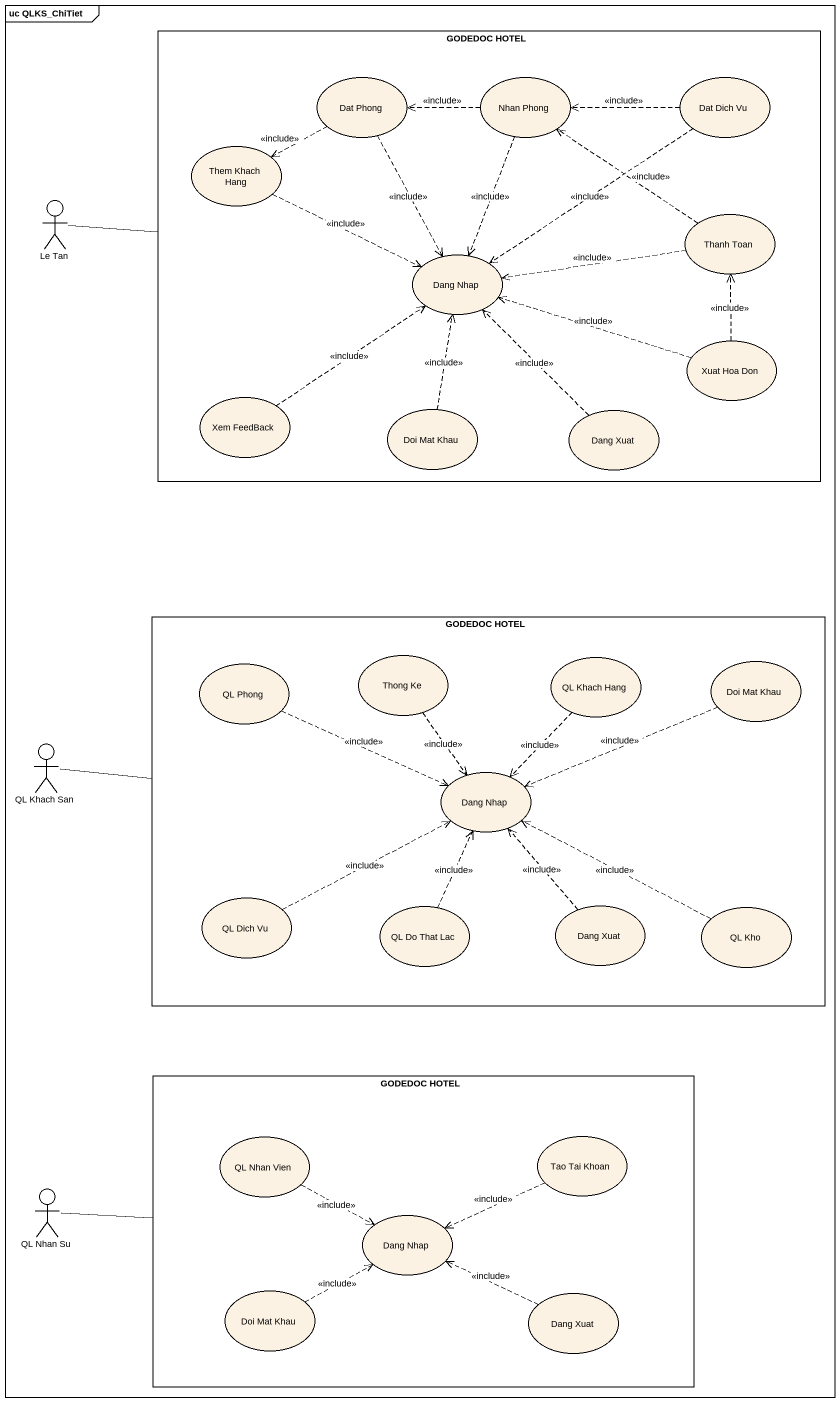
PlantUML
@startuml
mainframe uc QLKS_ChiTiet
rectangle "GODEDOC HOTEL" as GODEDOC_HOTEL {
  usecase "Dat Phong" as Dat_Phong
  usecase "Nhan Phong" as Nhan_Phong
  usecase "Dat Dich Vu" as Dat_Dich_Vu
  usecase "Them Khach Hang" as Them_Khach_Hang
  usecase "Thanh Toan" as Thanh_Toan
  usecase "Dang Nhap" as Dang_Nhap
  usecase "Xuat Hoa Don" as Xuat_Hoa_Don
  usecase "Xem FeedBack" as Xem_FeedBack
  usecase "Doi Mat Khau" as Doi_Mat_Khau
  usecase "Dang Xuat" as Dang_Xuat
}
actor "Le Tan" as Le_Tan
rectangle "GODEDOC HOTEL" as GODEDOC_HOTEL_2 {
  usecase "QL Phong" as QL_Phong
  usecase "Thong Ke" as Thong_Ke
  usecase "QL Khach Hang" as QL_Khach_Hang
  usecase "Doi Mat Khau" as Doi_Mat_Khau_2
  usecase "Dang Nhap" as Dang_Nhap_2
  usecase "QL Dich Vu" as QL_Dich_Vu
  usecase "QL Do That Lac" as QL_Do_That_Lac
  usecase "Dang Xuat" as Dang_Xuat_2
  usecase "QL Kho" as QL_Kho
}
actor "QL Khach San" as QL_Khach_San
rectangle "GODEDOC HOTEL" as GODEDOC_HOTEL_3 {
  usecase "QL Nhan Vien" as QL_Nhan_Vien
  usecase "Tao Tai Khoan" as Tao_Tai_Khoan
  usecase "Dang Nhap" as Dang_Nhap_3
  usecase "Doi Mat Khau" as Doi_Mat_Khau_3
  usecase "Dang Xuat" as Dang_Xuat_3
}
actor "QL Nhan Su" as QL_Nhan_Su
Dat_Phong .left.> Them_Khach_Hang : <<include>>
Dat_Phong ..> Dang_Nhap : <<include>>
Nhan_Phong .left.> Dat_Phong : <<include>>
Nhan_Phong ..> Dang_Nhap : <<include>>
Dat_Dich_Vu .left.> Nhan_Phong : <<include>>
Dat_Dich_Vu ..> Dang_Nhap : <<include>>
Them_Khach_Hang .right.> Dang_Nhap : <<include>>
Le_Tan -right- GODEDOC_HOTEL
Thanh_Toan .up.> Nhan_Phong : <<include>>
Thanh_Toan .left.> Dang_Nhap : <<include>>
Xuat_Hoa_Don .up.> Thanh_Toan : <<include>>
Xuat_Hoa_Don .left.> Dang_Nhap : <<include>>
Xem_FeedBack .up.> Dang_Nhap : <<include>>
Doi_Mat_Khau .up.> Dang_Nhap : <<include>>
Dang_Xuat .up.> Dang_Nhap : <<include>>
QL_Phong .right.> Dang_Nhap_2 : <<include>>
Thong_Ke ..> Dang_Nhap_2 : <<include>>
QL_Khach_Hang ..> Dang_Nhap_2 : <<include>>
Doi_Mat_Khau_2 .left.> Dang_Nhap_2 : <<include>>
QL_Khach_San -right- GODEDOC_HOTEL_2
QL_Dich_Vu .right.> Dang_Nhap_2 : <<include>>
QL_Do_That_Lac .up.> Dang_Nhap_2 : <<include>>
Dang_Xuat_2 .up.> Dang_Nhap_2 : <<include>>
QL_Kho .left.> Dang_Nhap_2 : <<include>>
QL_Nhan_Vien .right.> Dang_Nhap_3 : <<include>>
Tao_Tai_Khoan .left.> Dang_Nhap_3 : <<include>>
QL_Nhan_Su -right- GODEDOC_HOTEL_3
Doi_Mat_Khau_3 .right.> Dang_Nhap_3 : <<include>>
Dang_Xuat_3 .left.> Dang_Nhap_3 : <<include>>
@enduml
